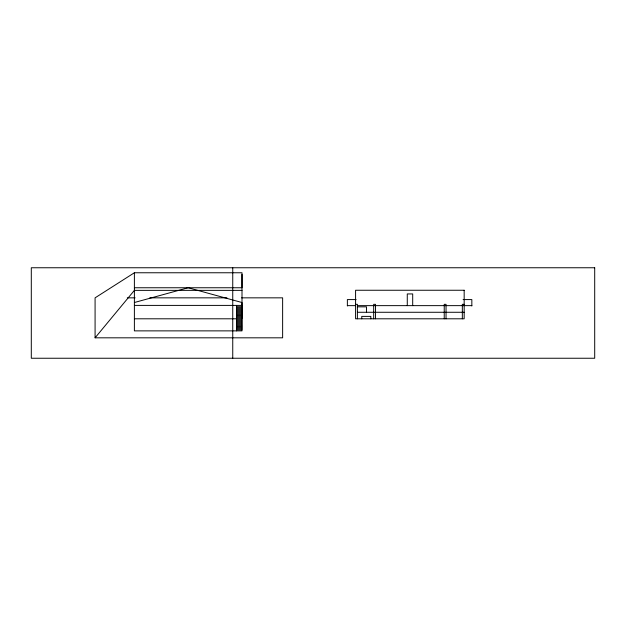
<?xml version="1.0" encoding="UTF-8"?>
<svg xmlns="http://www.w3.org/2000/svg" width="626" height="626" viewBox="0 0 626 626"><rect width="100%" height="100%" fill="white"/><g stroke="black" fill="none" stroke-linecap="round" stroke-linejoin="round"><path stroke-width="0.94" d="M241.605 297.843L282.631 297.843L282.631 337.821L95.082 337.821L134.387 290.362L242.004 290.362M134.387 287.757L242.004 287.757L242.004 272.764L134.387 272.764L95.082 297.843L95.082 337.821M134.387 302.514L188.191 287.757L242.004 302.53L242.004 318.798L134.387 318.798M127.321 297.843L135.13 297.843M149.786 297.843L226.948 297.843M356.116 299.58L347.367 299.58L347.367 305.965M463.091 299.58L471.84 299.58L471.84 305.965M355.584 304.322L357.391 304.322L357.391 318.798M464.14 304.322L462.332 304.322L462.332 318.798M134.387 305.402L242.004 305.402M347.367 305.637L355.584 305.637M357.532 305.637L471.84 305.637M236.581 306.732L242.004 306.732M357.462 306.842L366.507 306.842L366.507 312.272M236.581 307.828L242.004 307.828M236.581 308.931L242.004 308.931M236.581 310.026L242.004 310.026M236.581 311.122L242.004 311.122M236.581 312.217L242.004 312.217M357.462 312.272L464.171 312.272M236.581 313.313L242.004 313.313M236.581 314.416L242.004 314.416M236.581 315.512L242.004 315.512M236.581 316.607L242.004 316.607M236.581 317.703L242.004 317.703M236.581 319.902L242.004 319.902M236.581 320.997L242.004 320.997M236.581 322.093L242.004 322.093M236.581 323.188L242.004 323.188M236.581 324.284L242.004 324.284M236.581 325.387L242.004 325.387M236.581 326.482L242.004 326.482M236.581 327.578L242.004 327.578M236.581 328.673L242.004 328.673M236.581 329.777L242.004 329.777M446.041 318.798L446.041 304.322L444.233 304.322L444.233 318.798M412.698 305.637L412.698 293.938L407.276 293.938L407.276 305.637M375.49 318.798L375.49 304.322L373.683 304.322L373.683 318.798M370.811 318.798L370.811 316.388L361.758 316.388L361.758 318.798M242.004 274.352L242.004 330.872L134.387 330.872L134.387 272.764M236.581 305.402L236.581 330.872M232.747 267.756L232.747 358.244M594.7 267.756L31.3 267.756L31.3 358.244L594.7 358.244L594.7 267.756M464.171 290.253L355.584 290.253L355.584 318.798L464.171 318.798L464.171 290.253"/></g></svg>
